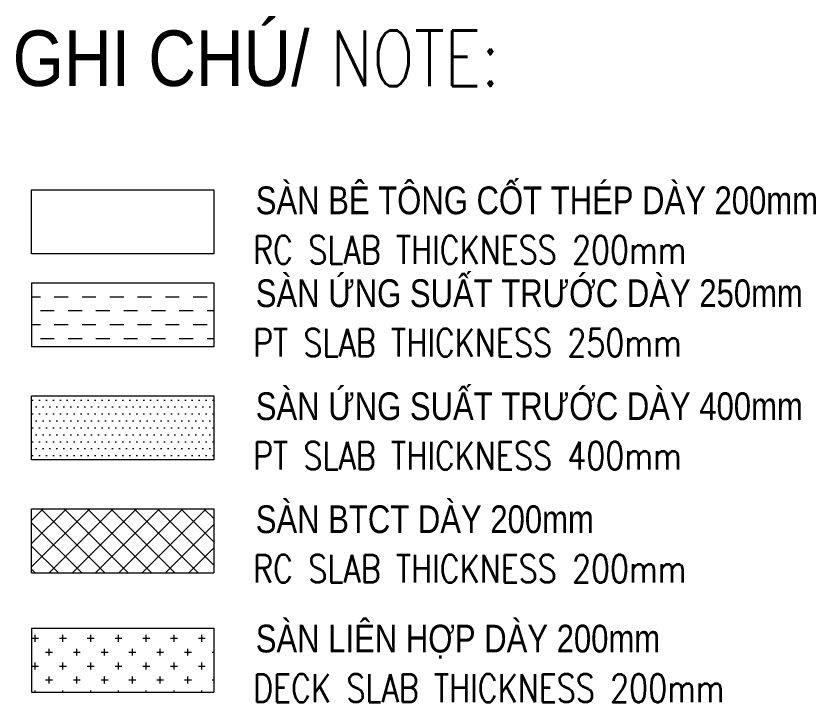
# Model space of a CAD drawing. Header units: millimetres. Extents: x 30086 to 1125792, y -12781 to 95911.
# Drawn here: x 701657 to 716057, y -8943 to 3409 of the extents above; entities that cross this region are included whole.
import ezdxf
from ezdxf.enums import TextEntityAlignment as Align

# ---------------------------------------------------------------- set-up
doc = ezdxf.new("R2010")
doc.units = ezdxf.units.MM
doc.header["$MEASUREMENT"] = 0
doc.linetypes.add('HIDDEN2', pattern=[4.7625, 3.175, -1.5875])
for name, color, linetype, lineweight in [('NDC_S_BEAM', 3, 'HIDDEN2', 20), ('NDC_S_CONTINUOUS', 3, 'Continuous', 20), ('NDC_S_ENG TEXT', 2, 'Continuous', 20), ('NDC_S_HATCH MATERIAL', 8, 'Continuous', 13), ('NDC_S_VN TEXT', 7, 'Continuous', 20)]:
    doc.layers.add(name, color=color, linetype=linetype, lineweight=lineweight)
doc.styles.add('NDC_EN TXT', font='romans.shx', dxfattribs={"width": 0.8})
doc.styles.add('NDC_VIE TXT', font='arial.ttf', dxfattribs={"width": 0.8})

# ---------------------------------------------------------------- blocks, each defined once
blk = doc.blocks.new('A$C31938aec')
at = {"layer": 'NDC_S_HATCH MATERIAL'}
h = blk.add_hatch(dxfattribs=at)
h.set_pattern_fill('DASH', color=256, scale=2000)
h.set_pattern_definition([(0, (-34403.67, -56395.42), (250, 250), [250, -250])])
h.paths.add_polyline_path([(0, -520), (3278, -520), (3278, -1672), (0, -1672)])
at = {"layer": 'NDC_S_CONTINUOUS'}
for p, q in [((0, -520), (3278, -520)), ((3278, -520), (3278, -1672)), ((3278, -1672), (0, -1672))]:
    blk.add_line(p, q, dxfattribs=at)
at = {"layer": 'NDC_S_ENG TEXT', "style": 'NDC_EN TXT', "width": 0.8}
blk.add_text('PT SLAB THICKNESS 250mm', height=500, dxfattribs=at).set_placement((3983, -1849))
at = {"layer": 'NDC_S_VN TEXT', "style": 'NDC_VIE TXT', "width": 0.8}
blk.add_text('SÀN ỨNG SUẤT TRƯỚC DÀY 250mm', height=500, dxfattribs=at).set_placement((4034, -958))

msp = doc.modelspace()

# ---------------------------------------------------------------- hatches: boundary and pattern name
at = {"layer": 'NDC_S_HATCH MATERIAL'}
h = msp.add_hatch(dxfattribs=at)
h.set_pattern_fill('DOTS', color=256, scale=2000)
h.set_pattern_definition([(0, (502080.73, 8243.73), (62.5, 125), [0, -125])])
h.paths.add_polyline_path([(705216.6, -4582.3), (705216.6, -3430.1), (701938.8, -3430.1), (701938.8, -4582.3)])
h = msp.add_hatch(dxfattribs=at)
h.set_pattern_fill('CROSS', color=256, scale=1000)
h.set_pattern_definition([(0, (505439.1, 5203.85), (250, 250), [125, -375]), (90, (505501.6, 5141.35), (-250, 250), [125, -375])])
h.paths.add_polyline_path([(701938.8, -7614.1), (701938.8, -8766.3), (705216.6, -8766.3), (705216.6, -7614.1)])

# ---------------------------------------------------------------- linework, layer by layer
at = {"layer": 'NDC_S_CONTINUOUS'}
for p, q in [((701938.8, 277), (705216.6, 277)), ((701938.8, -875.2), (701938.8, 277)), ((705216.6, 277), (705216.6, -875.2)), ((705216.6, -875.2), (701938.8, -875.2)), ((701938.8, -1395.5), (701938.8, -2547.7)), ((701938.8, -3430.1), (705216.6, -3430.1)), ((701938.8, -4582.3), (701938.8, -3430.1)), ((705216.6, -3430.1), (705216.6, -4582.3)), ((705216.6, -4582.3), (701938.8, -4582.3)), ((701938.8, -5464.8), (705216.6, -5464.8)), ((701938.8, -6617), (701938.8, -5464.8)), ((705216.6, -5464.8), (705216.6, -6617)), ((701938.8, -6617), (705216.6, -6617)), ((701938.8, -7614.1), (705216.6, -7614.1)), ((701938.8, -7614.1), (701938.8, -8766.3)), ((705216.6, -7614.1), (705216.6, -8766.3)), ((701938.8, -8766.3), (705216.6, -8766.3))]:
    msp.add_line(p, q, dxfattribs=at)
at = {"layer": 'NDC_S_HATCH MATERIAL', "linetype": 'Continuous', "ltscale": 500}
for p, q in [((701938.8, -5672.9), (702147, -5464.8)), ((701938.8, -6092), (702566, -5464.8)), ((701938.8, -6511.1), (702985.1, -5464.8)), ((703258.8, -6617), (702106.6, -5464.8)), ((702252, -6617), (703404.2, -5464.8)), ((703677.9, -6617), (702525.7, -5464.8)), ((702671.1, -6617), (703823.3, -5464.8)), ((704097, -6617), (702944.8, -5464.8)), ((703090.1, -6617), (704242.3, -5464.8)), ((704516, -6617), (703363.8, -5464.8)), ((703509.2, -6617), (704661.4, -5464.8)), ((704935.1, -6617), (703782.9, -5464.8)), ((703928.3, -6617), (705080.5, -5464.8)), ((705216.6, -6479.4), (704202, -5464.8)), ((705216.6, -6060.3), (704621.1, -5464.8)), ((705216.6, -5641.3), (705040.1, -5464.8)), ((702839.7, -6617), (701938.8, -5716.1)), ((704347.4, -6617), (705216.6, -5747.8)), ((702420.6, -6617), (701938.8, -6135.2)), ((704766.5, -6617), (705216.6, -6166.9)), ((702001.6, -6617), (701938.8, -6554.3))]:
    msp.add_line(p, q, dxfattribs=at)

# ---------------------------------------------------------------- block references
at = {"layer": 'NDC_S_BEAM'}
msp.add_blockref('A$C31938aec', (701938.8, -875.2), dxfattribs=at)

# ---------------------------------------------------------------- texts
at = {"layer": 'NDC_S_ENG TEXT', "style": 'NDC_EN TXT', "width": 0.8}
for s, height, p in [('NOTE:', 1000, (707316.1, 2148.2)), ('RC SLAB THICKNESS 200mm', 500, (705921.6, -1052.2)), ('PT SLAB THICKNESS 400mm', 500, (705921.6, -4759.2)), ('RC SLAB THICKNESS 200mm', 500, (705921.6, -6793.9)), ('DECK SLAB THICKNESS 200mm', 500, (705921.6, -8943.2))]:
    msp.add_text(s, height=height, dxfattribs=at).set_placement(p)
at = {"layer": 'NDC_S_VN TEXT', "style": 'NDC_VIE TXT', "width": 0.85}
msp.add_text('GHI CHÚ/', height=1000, dxfattribs=at).set_placement((701597.3, 3148.2), align=Align.TOP_LEFT)
at = {"layer": 'NDC_S_VN TEXT', "style": 'NDC_VIE TXT', "width": 0.8}
for s, p in [('SÀN BÊ TÔNG CỐT THÉP DÀY 200mm', (705972.7, -160.4)), ('SÀN ỨNG SUẤT TRƯỚC DÀY 400mm', (705972.7, -3867.5)), ('SÀN BTCT DÀY 200mm', (705972.7, -5902.2)), ('SÀN LIÊN HỢP DÀY 200mm', (705972.7, -8051.5))]:
    msp.add_text(s, height=500, dxfattribs=at).set_placement(p)

doc.saveas('drawing.dxf')
